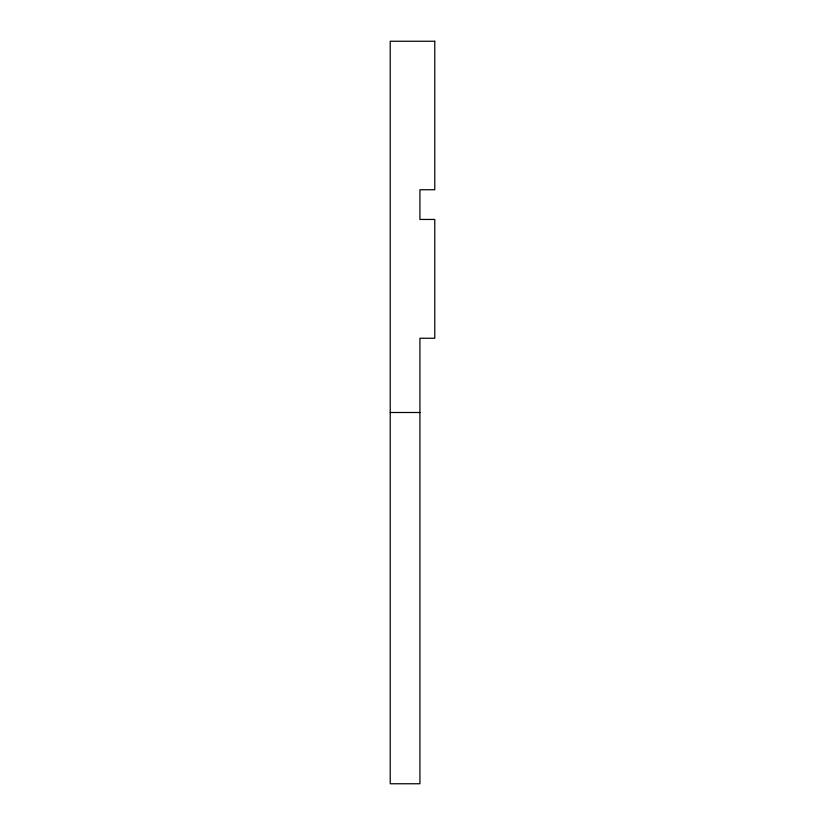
<?xml version="1.0" encoding="UTF-8"?>
<svg xmlns="http://www.w3.org/2000/svg" width="825" height="825" viewBox="0 0 825 825"><rect width="100%" height="100%" fill="white"/><g stroke="black" fill="none" stroke-linecap="round" stroke-linejoin="round"><path stroke-width="1.24" d="M390.225 412.5L419.925 412.5M434.775 41.25L390.225 41.25L390.225 783.75L419.925 783.75L419.925 338.25L434.775 338.25L434.775 219.45L419.925 219.45L419.925 189.75L434.775 189.75L434.775 41.25"/></g></svg>
